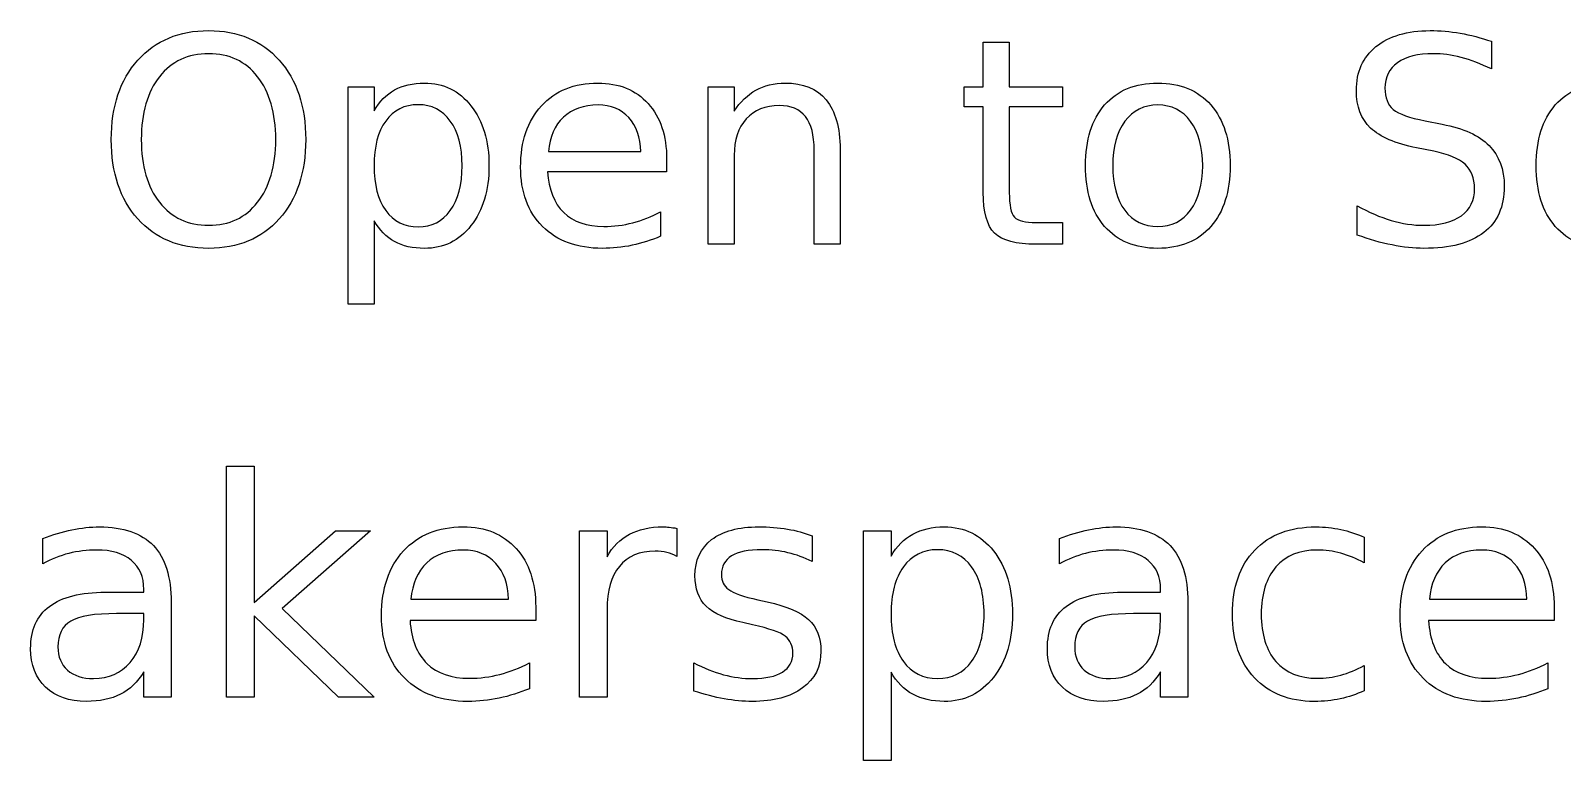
# Model space of a CAD drawing. Extents: x 5 to 967, y 5 to 440.
# Drawn here: x 802.34 to 810.39, y 272.26 to 276.1 of the extents above; entities that cross this region are included whole.
import ezdxf

# ---------------------------------------------------------------- set-up
doc = ezdxf.new("R2010")
doc.units = 0
doc.layers.get('0').update_dxf_attribs({"linetype": 'CONTINUOUS'})

msp = doc.modelspace()

# ---------------------------------------------------------------- linework, layer by layer
at = {"color": 3}
for p, q in [((803.274514, 276.097496), (803.274514, 276.097496)), ((807.343964, 275.801912), (807.343964, 276.036901)), ((807.343964, 276.036901), (807.480668, 276.036901)), ((807.480668, 276.036901), (807.480668, 275.801912)), ((810.014552, 276.041352), (810.01456, 276.041335)), ((810.01456, 276.041335), (810.01456, 275.89576)), ((803.274514, 275.976307), (803.274514, 275.976307)), ((804.006822, 274.659482), (804.006822, 275.801912)), ((804.006822, 275.801912), (804.14353, 275.801912)), ((804.14353, 275.801912), (804.14353, 275.676289)), ((805.898552, 274.974281), (805.898552, 275.801915)), ((805.898552, 275.801915), (806.03526, 275.801915)), ((806.03526, 275.801915), (806.03526, 275.673336)), ((807.244204, 275.696241), (807.244204, 275.801912)), ((807.244204, 275.801912), (807.343964, 275.801912)), ((807.480668, 275.801912), (807.760734, 275.801912)), ((807.760734, 275.801912), (807.760734, 275.696241)), ((808.26101, 275.821864), (808.26101, 275.821864)), ((807.343964, 275.696241), (807.244204, 275.696241)), ((807.343964, 275.246955), (807.343964, 275.696241)), ((807.760734, 275.696241), (807.480668, 275.696241)), ((807.480668, 275.696241), (807.480668, 275.246954)), ((808.261009, 275.706589), (808.26101, 275.706587)), ((809.66503, 275.623816), (809.75518, 275.605346)), ((805.059841, 275.461251), (805.544597, 275.461987)), ((806.455732, 274.974278), (806.455732, 275.469381)), ((806.591699, 275.473814), (806.591701, 275.473814)), ((806.591701, 275.473814), (806.591701, 274.974278)), ((809.711582, 275.463482), (809.620692, 275.481222)), ((804.606118, 275.387356), (804.606118, 275.387356)), ((805.680562, 275.422079), (805.680565, 275.422087)), ((805.680565, 275.422087), (805.680565, 275.355577)), ((806.03526, 275.442042), (806.03526, 274.974281)), ((805.680565, 275.355577), (805.055406, 275.355577)), ((805.648789, 275.144969), (805.648789, 275.01639)), ((809.308852, 275.023059), (809.308852, 275.176763)), ((804.14353, 275.098423), (804.14353, 274.659482)), ((804.14353, 275.098423), (804.14353, 275.098423)), ((807.621068, 275.088077), (807.760732, 275.088077)), ((807.760732, 275.088077), (807.760732, 274.974277)), ((806.03526, 274.974281), (805.898552, 274.974281)), ((806.591701, 274.974278), (806.455732, 274.974278)), ((807.760732, 274.974277), (807.621068, 274.974277)), ((804.14353, 274.659482), (804.006822, 274.659482)), ((803.368741, 273.808152), (803.513123, 273.808152)), ((803.368741, 272.593786), (803.368741, 273.808152)), ((803.513123, 273.808152), (803.513123, 273.090927)), ((803.513123, 273.090927), (803.941585, 273.46788)), ((804.124988, 273.46788), (803.661406, 273.058929)), ((803.941585, 273.46788), (804.124988, 273.46788)), ((805.223059, 272.593756), (805.223059, 273.46785)), ((805.223059, 273.46785), (805.36744, 273.46785)), ((805.36744, 273.46785), (805.36744, 273.332053)), ((805.734246, 273.481119), (805.735035, 273.333644)), ((806.444456, 273.442125), (806.444456, 273.306328)), ((806.444468, 273.442117), (806.444456, 273.442125)), ((806.715269, 272.261319), (806.715269, 273.46788)), ((806.715269, 273.46788), (806.859651, 273.46788)), ((806.859651, 273.46788), (806.859651, 273.335205)), ((802.403343, 273.295396), (802.403343, 273.428071)), ((807.744676, 273.295396), (807.744676, 273.428071)), ((809.344572, 273.434326), (809.344572, 273.434321)), ((809.344572, 273.434321), (809.344572, 273.300085)), ((802.732691, 273.14555), (802.934045, 273.14555)), ((802.934045, 273.14555), (802.934045, 273.1596)), ((808.074025, 273.14555), (808.275378, 273.14555)), ((808.275378, 273.14555), (808.275378, 273.1596)), ((803.07764, 273.092493), (803.077637, 273.092484)), ((803.077637, 273.092484), (803.077637, 272.593782)), ((803.661406, 273.058929), (804.144499, 272.593786)), ((804.337261, 273.108092), (804.849236, 273.108873)), ((804.992836, 273.066728), (804.992837, 273.066733)), ((804.992837, 273.066733), (804.992837, 272.996493)), ((805.36744, 273.054216), (805.36744, 272.593756)), ((806.160373, 273.104978), (806.209543, 273.094048)), ((808.418973, 273.092493), (808.41897, 273.092484)), ((808.41897, 273.092484), (808.41897, 272.593782)), ((809.687959, 273.108092), (810.199934, 273.108873)), ((810.343535, 273.066733), (810.343535, 272.996493)), ((810.343535, 273.066728), (810.343535, 273.066733)), ((802.934034, 273.033176), (802.791215, 273.033174)), ((802.934034, 273.001176), (802.934034, 273.033176)), ((803.957193, 272.593786), (803.513123, 273.020687)), ((803.513123, 273.020687), (803.513123, 272.593786)), ((804.992837, 272.996493), (804.332584, 272.996493)), ((806.131509, 272.973849), (806.081559, 272.985559)), ((807.348206, 273.030053), (807.348206, 273.030053)), ((808.275368, 273.033176), (808.132549, 273.033174)), ((808.275368, 273.001176), (808.275368, 273.033176)), ((810.343535, 272.996493), (809.683283, 272.996493)), ((802.934036, 272.593782), (802.934036, 272.726457)), ((804.959277, 272.774065), (804.959277, 272.638269)), ((805.823233, 272.625786), (805.823233, 272.774069)), ((806.859651, 272.7249), (806.859651, 272.261319)), ((806.859651, 272.724898), (806.859651, 272.7249)), ((808.275369, 272.593782), (808.275369, 272.726457)), ((809.344572, 272.760024), (809.344572, 272.627349)), ((810.309977, 272.774065), (810.309977, 272.638269)), ((803.077637, 272.593782), (802.934036, 272.593782)), ((803.513123, 272.593786), (803.368741, 272.593786)), ((804.144499, 272.593786), (803.957193, 272.593786)), ((805.36744, 272.593756), (805.223059, 272.593756)), ((808.41897, 272.593782), (808.275369, 272.593782)), ((806.859651, 272.261319), (806.715269, 272.261319))]:
    msp.add_line(p, q, dxfattribs=at)
for points in [[(802.902078, 275.941575), (802.995187, 276.045522), (803.119332, 276.097496), (803.274514, 276.097496)], [(803.274514, 276.097496), (803.429203, 276.097496), (803.552855, 276.045522), (803.645471, 275.941575)], [(809.407128, 276.013272), (809.476097, 276.069432), (809.57093, 276.097512), (809.691627, 276.097512)], [(809.691627, 276.097512), (809.743354, 276.097512), (809.796066, 276.092832), (809.849764, 276.083472)], [(809.304412, 275.782717), (809.304412, 275.88026), (809.338651, 275.957111), (809.407128, 276.013272)], [(809.849764, 276.083472), (809.903464, 276.074112), (809.958393, 276.060072), (810.014552, 276.041352)], [(802.763154, 275.524803), (802.763154, 275.699197), (802.809462, 275.838121), (802.902078, 275.941575)], [(803.274514, 275.976307), (803.166134, 275.976307), (803.079922, 275.93591), (803.015878, 275.855117)], [(803.531671, 275.855117), (803.468611, 275.93591), (803.382892, 275.976307), (803.274514, 275.976307)], [(803.645471, 275.941575), (803.738087, 275.838121), (803.784395, 275.699197), (803.784395, 275.524803)], [(809.708631, 275.9763), (809.627346, 275.9763), (809.564534, 275.960537), (809.520196, 275.92901)], [(809.854206, 275.95635), (809.803959, 275.96965), (809.755434, 275.9763), (809.708631, 275.9763)], [(810.01456, 275.89576), (809.957907, 275.922853), (809.904455, 275.94305), (809.854206, 275.95635)], [(803.015878, 275.855117), (802.952325, 275.774324), (802.920548, 275.66422), (802.920548, 275.524803)], [(803.627001, 275.524803), (803.627001, 275.66422), (803.595225, 275.774324), (803.531671, 275.855117)], [(809.520196, 275.92901), (809.476349, 275.897483), (809.454426, 275.852653), (809.454426, 275.79452)], [(804.14353, 275.676289), (804.172104, 275.725556), (804.208066, 275.762011), (804.251418, 275.785655)], [(804.251418, 275.785655), (804.295265, 275.809795), (804.347485, 275.821865), (804.408077, 275.821865)], [(804.408077, 275.821865), (804.508576, 275.821865), (804.590108, 275.781961), (804.652672, 275.702154)], [(805.022891, 275.702145), (805.096294, 275.781952), (805.195068, 275.821856), (805.319213, 275.821856)], [(805.319213, 275.821856), (805.43055, 275.821856), (805.518486, 275.785893), (805.583022, 275.713968)], [(806.03526, 275.673336), (806.067773, 275.723096), (806.105953, 275.76029), (806.149798, 275.784919)], [(806.149798, 275.784919), (806.194138, 275.809552), (806.245126, 275.821869), (806.302763, 275.821869)], [(806.302763, 275.821869), (806.397842, 275.821869), (806.469768, 275.792309), (806.518539, 275.733189)], [(807.981683, 275.706587), (808.049175, 275.783438), (808.142284, 275.821864), (808.26101, 275.821864)], [(808.26101, 275.821864), (808.379243, 275.821864), (808.472106, 275.783438), (808.539597, 275.706587)], [(809.379052, 275.585415), (809.329292, 275.632708), (809.304412, 275.698476), (809.304412, 275.782717)], [(809.454426, 275.79452), (809.454426, 275.745747), (809.468959, 275.708799), (809.498026, 275.683676)], [(810.349307, 275.706587), (810.416799, 275.783438), (810.509908, 275.821864), (810.628634, 275.821864)], [(804.374827, 275.708065), (804.302902, 275.708065), (804.246248, 275.679492), (804.204866, 275.622345)], [(804.544048, 275.622345), (804.503162, 275.679492), (804.446755, 275.708065), (804.374827, 275.708065)], [(804.652672, 275.702154), (804.715732, 275.622346), (804.747262, 275.517414), (804.747262, 275.387357)], [(804.913525, 275.379959), (804.913525, 275.515434), (804.94998, 275.62283), (805.022891, 275.702145)], [(805.320694, 275.706586), (805.244827, 275.706586), (805.183986, 275.685156), (805.138171, 275.642296)], [(805.481787, 275.640076), (805.441394, 275.684416), (805.387696, 275.706586), (805.320694, 275.706586)], [(805.583022, 275.713968), (805.648049, 275.642535), (805.680562, 275.545239), (805.680562, 275.422079)], [(806.272466, 275.703633), (806.199063, 275.703633), (806.141177, 275.680233), (806.09881, 275.633433)], [(806.409912, 275.645253), (806.379365, 275.684173), (806.33355, 275.703633), (806.272466, 275.703633)], [(806.518539, 275.733189), (806.567312, 275.674562), (806.591699, 275.588104), (806.591699, 275.473814)], [(807.881185, 275.387356), (807.881185, 275.523325), (807.914684, 275.629735), (807.981683, 275.706587)], [(808.26101, 275.706587), (808.188099, 275.706587), (808.13046, 275.678014), (808.088093, 275.620867)], [(808.433186, 275.620129), (808.390819, 275.677769), (808.333427, 275.706589), (808.261009, 275.706589)], [(808.539597, 275.706587), (808.607089, 275.629735), (808.640835, 275.523325), (808.640835, 275.387356)], [(810.248809, 275.387356), (810.248809, 275.523325), (810.282308, 275.629735), (810.349307, 275.706587)], [(804.204866, 275.622345), (804.16398, 275.565692), (804.143536, 275.487362), (804.143536, 275.387356)], [(804.606118, 275.387356), (804.606118, 275.487362), (804.585428, 275.565692), (804.544048, 275.622345)], [(805.138171, 275.642296), (805.092851, 275.599436), (805.066741, 275.539088), (805.059841, 275.461251)], [(805.544597, 275.461987), (805.543597, 275.536376), (805.52266, 275.595739), (805.481787, 275.640076)], [(806.09881, 275.633433), (806.056443, 275.586633), (806.03526, 275.522836), (806.03526, 275.442042)], [(806.455732, 275.469381), (806.455732, 275.54771), (806.440459, 275.606334), (806.409912, 275.645253)], [(808.088093, 275.620867), (808.045726, 275.564214), (808.024543, 275.486377), (808.024543, 275.387356)], [(808.496736, 275.387357), (808.496736, 275.485392), (808.475553, 275.562983), (808.433186, 275.620129)], [(809.498026, 275.683676), (809.527586, 275.659043), (809.583254, 275.639089), (809.66503, 275.623816)], [(809.620692, 275.481222), (809.509355, 275.503389), (809.428809, 275.53812), (809.379052, 275.585415)], [(809.75518, 275.605346), (809.866517, 275.584166), (809.948541, 275.546725), (810.001254, 275.493024)], [(802.902078, 275.10803), (802.809462, 275.211484), (802.763154, 275.350408), (802.763154, 275.524803)], [(802.920548, 275.524803), (802.920548, 275.385878), (802.952325, 275.27602), (803.015878, 275.195227)], [(803.531671, 275.195227), (803.595225, 275.27602), (803.627001, 275.385878), (803.627001, 275.524803)], [(803.784395, 275.524803), (803.784395, 275.350901), (803.738087, 275.211977), (803.645471, 275.10803)], [(809.874892, 275.394762), (809.841885, 275.425302), (809.787449, 275.448209), (809.711582, 275.463482)], [(810.001254, 275.493024), (810.054461, 275.439817), (810.081064, 275.368385), (810.081064, 275.278726)], [(804.143536, 275.387356), (804.143536, 275.287351), (804.16398, 275.208775), (804.204866, 275.151628)], [(804.544048, 275.151628), (804.585428, 275.208775), (804.606118, 275.287351), (804.606118, 275.387356)], [(804.747262, 275.387357), (804.747262, 275.2573), (804.715732, 275.152368), (804.652672, 275.072561)], [(805.028802, 275.068118), (804.951951, 275.14497), (804.913525, 275.248917), (804.913525, 275.379959)], [(807.981683, 275.068126), (807.914684, 275.14547), (807.881185, 275.25188), (807.881185, 275.387356)], [(808.024543, 275.387356), (808.024543, 275.288335), (808.04548, 275.210252), (808.087353, 275.153106)], [(808.433186, 275.153846), (808.475553, 275.210993), (808.496736, 275.28883), (808.496736, 275.387357)], [(808.640835, 275.387356), (808.640835, 275.25188), (808.607089, 275.14547), (808.539597, 275.068126)], [(809.925142, 275.267661), (809.925142, 275.321854), (809.908392, 275.364221), (809.874892, 275.394762)], [(810.349307, 275.068126), (810.282308, 275.14547), (810.248809, 275.25188), (810.248809, 275.387356)], [(805.055406, 275.355577), (805.061339, 275.261976), (805.089419, 275.190543), (805.139646, 275.141279)], [(807.403814, 275.032657), (807.363914, 275.07207), (807.343964, 275.143503), (807.343964, 275.246955)], [(807.480668, 275.246954), (807.480668, 275.179463), (807.489781, 275.13611), (807.508008, 275.116897)], [(809.855682, 275.124303), (809.901989, 275.157803), (809.925142, 275.205589), (809.925142, 275.267661)], [(810.081064, 275.278726), (810.081064, 275.171823), (810.045101, 275.090784), (809.973176, 275.035609)], [(803.015878, 275.195227), (803.079918, 275.114434), (803.16613, 275.074038), (803.274514, 275.074038)], [(803.274514, 275.074038), (803.382895, 275.074038), (803.468614, 275.114434), (803.531671, 275.195227)], [(804.204866, 275.151628), (804.246246, 275.094975), (804.3029, 275.066648), (804.374827, 275.066648)], [(804.374827, 275.066648), (804.446753, 275.066648), (804.50316, 275.094975), (804.544048, 275.151628)], [(805.139646, 275.141279), (805.190386, 275.092506), (805.260833, 275.068119), (805.350988, 275.068119)], [(805.502475, 275.087329), (805.551742, 275.100136), (805.600513, 275.119349), (805.648789, 275.144969)], [(808.087353, 275.153106), (808.12972, 275.096453), (808.187605, 275.068126), (808.261009, 275.068126)], [(808.261009, 275.068126), (808.333427, 275.068126), (808.390819, 275.096699), (808.433186, 275.153846)], [(809.308852, 275.176763), (809.369445, 275.14277), (809.428808, 275.117153), (809.486941, 275.099913)], [(803.274514, 274.952848), (803.119332, 274.952848), (802.995187, 275.004575), (802.902078, 275.10803)], [(803.645471, 275.10803), (803.552855, 275.004575), (803.429203, 274.952848), (803.274514, 274.952848)], [(804.251418, 274.988319), (804.208065, 275.012459), (804.172102, 275.04916), (804.14353, 275.098423)], [(804.652672, 275.072561), (804.590106, 274.992753), (804.508574, 274.952849), (804.408077, 274.952849)], [(805.34286, 274.95284), (805.210833, 274.95284), (805.106147, 274.991266), (805.028802, 275.068118)], [(805.350988, 275.068119), (805.403208, 275.068119), (805.453704, 275.074522), (805.502475, 275.087329)], [(807.508008, 275.116897), (807.526728, 275.097684), (807.564415, 275.088077), (807.621068, 275.088077)], [(808.26101, 274.952848), (808.142284, 274.952848), (808.049175, 274.991274), (807.981683, 275.068126)], [(808.539597, 275.068126), (808.472106, 274.991274), (808.379243, 274.952848), (808.26101, 274.952848)], [(809.486941, 275.099913), (809.545074, 275.082673), (809.602221, 275.074053), (809.65838, 275.074053)], [(809.65838, 275.074053), (809.743607, 275.074053), (809.809374, 275.090803), (809.855682, 275.124303)], [(810.628634, 274.952848), (810.509908, 274.952848), (810.416799, 274.991274), (810.349307, 275.068126)], [(804.408077, 274.952849), (804.347484, 274.952849), (804.295264, 274.964672), (804.251418, 274.988319)], [(805.49878, 274.9691), (805.447547, 274.95826), (805.395573, 274.95284), (805.34286, 274.95284)], [(805.648789, 275.01639), (805.600016, 274.995697), (805.550013, 274.979933), (805.49878, 274.9691)], [(807.621068, 274.974277), (807.516136, 274.974277), (807.443718, 274.993737), (807.403814, 275.032657)], [(809.491375, 274.970589), (809.432748, 274.982416), (809.371907, 274.999906), (809.308852, 275.023059)], [(809.65838, 274.952849), (809.60616, 274.952849), (809.550492, 274.958762), (809.491375, 274.970589)], [(809.973176, 275.035609), (809.901743, 274.980436), (809.796811, 274.952849), (809.65838, 274.952849)], [(802.403343, 273.428071), (802.45589, 273.448364), (802.506878, 273.463454), (802.556309, 273.473341)], [(802.556309, 273.473341), (802.605736, 273.483748), (802.653863, 273.488951), (802.70069, 273.488951)], [(802.70069, 273.488951), (802.827121, 273.488951), (802.921555, 273.456174), (802.98399, 273.390621)], [(804.298244, 273.362515), (804.375768, 273.446802), (804.480087, 273.488946), (804.611201, 273.488946)], [(804.611201, 273.488946), (804.728787, 273.488946), (804.821659, 273.450965), (804.889818, 273.375002)], [(805.36744, 273.332053), (805.39762, 273.385126), (805.436902, 273.424408), (805.485287, 273.449899)], [(805.485287, 273.449899), (805.533673, 273.475912), (805.592466, 273.488919), (805.661666, 273.488919)], [(805.661666, 273.488919), (805.671552, 273.488919), (805.682479, 273.488152), (805.694446, 273.486619)], [(805.694446, 273.486619), (805.706412, 273.485552), (805.719679, 273.483719), (805.734246, 273.481119)], [(805.91689, 273.421827), (805.975163, 273.466574), (806.05789, 273.488947), (806.16507, 273.488947)], [(806.16507, 273.488947), (806.218143, 273.488947), (806.268091, 273.485044), (806.314914, 273.477237)], [(806.314914, 273.477237), (806.36174, 273.46943), (806.404925, 273.457724), (806.444468, 273.442117)], [(806.859651, 273.335205), (806.889831, 273.387232), (806.927812, 273.425733), (806.973595, 273.45071)], [(806.973595, 273.45071), (807.019901, 273.476203), (807.075052, 273.48895), (807.139048, 273.48895)], [(807.139048, 273.48895), (807.245188, 273.48895), (807.331296, 273.446806), (807.397374, 273.362519)], [(807.744676, 273.428071), (807.797222, 273.448364), (807.848211, 273.463454), (807.897642, 273.473341)], [(807.897642, 273.473341), (807.947068, 273.483748), (807.995196, 273.488951), (808.042024, 273.488951)], [(808.042024, 273.488951), (808.168455, 273.488951), (808.262888, 273.456174), (808.325323, 273.390621)], [(808.770168, 273.366427), (808.848732, 273.448113), (808.956172, 273.488956), (809.09249, 273.488956)], [(809.09249, 273.488956), (809.136716, 273.488956), (809.179901, 273.484273), (809.222043, 273.474906)], [(809.222043, 273.474906), (809.264183, 273.466059), (809.305026, 273.452533), (809.344572, 273.434326)], [(809.648944, 273.362515), (809.726467, 273.446802), (809.830786, 273.488946), (809.9619, 273.488946)], [(809.9619, 273.488946), (810.079486, 273.488946), (810.172359, 273.450965), (810.240517, 273.375002)], [(802.685862, 273.367196), (802.635915, 273.367196), (802.587268, 273.361213), (802.53992, 273.349246)], [(802.868485, 273.312566), (802.825298, 273.348986), (802.764424, 273.367196), (802.685862, 273.367196)], [(802.98399, 273.390621), (803.046423, 273.325061), (803.07764, 273.225685), (803.07764, 273.092493)], [(804.182739, 273.022243), (804.182739, 273.165324), (804.221241, 273.278748), (804.298244, 273.362515)], [(804.61276, 273.367199), (804.532635, 273.367199), (804.468378, 273.344566), (804.419991, 273.299299)], [(804.782896, 273.296959), (804.740229, 273.343786), (804.683517, 273.367199), (804.61276, 273.367199)], [(804.889818, 273.375002), (804.958496, 273.299559), (804.992836, 273.196801), (804.992836, 273.066728)], [(805.619525, 273.360934), (805.538359, 273.360934), (805.475924, 273.334397), (805.43222, 273.281324)], [(805.681965, 273.353934), (805.663231, 273.358601), (805.642418, 273.360934), (805.619525, 273.360934)], [(805.82948, 273.231399), (805.82948, 273.313606), (805.858616, 273.377082), (805.91689, 273.421827)], [(806.182228, 273.368768), (806.110947, 273.368768), (806.057357, 273.357841), (806.021457, 273.335988)], [(806.318024, 273.353158), (806.274317, 273.363565), (806.229052, 273.368768), (806.182228, 273.368768)], [(807.103925, 273.368763), (807.027961, 273.368763), (806.968127, 273.338586), (806.924423, 273.278233)], [(807.282646, 273.278233), (807.239459, 273.338586), (807.179885, 273.368763), (807.103925, 273.368763)], [(807.397374, 273.362519), (807.463974, 273.278232), (807.497274, 273.167409), (807.497274, 273.030052)], [(808.027195, 273.367196), (807.977248, 273.367196), (807.928601, 273.361213), (807.881253, 273.349246)], [(808.209818, 273.312566), (808.166631, 273.348986), (808.105757, 273.367196), (808.027195, 273.367196)], [(808.325323, 273.390621), (808.387756, 273.325061), (808.418973, 273.225685), (808.418973, 273.092493)], [(808.653102, 273.030058), (808.653102, 273.172618), (808.692124, 273.284741), (808.770168, 273.366427)], [(809.098733, 273.367205), (809.0056, 273.367205), (808.933279, 273.337548), (808.881771, 273.278235)], [(809.222043, 273.350035), (809.181463, 273.361482), (809.140359, 273.367205), (809.098733, 273.367205)], [(809.533438, 273.022243), (809.533438, 273.165324), (809.57194, 273.278748), (809.648944, 273.362515)], [(809.963458, 273.367199), (809.883332, 273.367199), (809.819076, 273.344566), (809.770689, 273.299299)], [(810.133594, 273.296959), (810.090927, 273.343786), (810.034215, 273.367199), (809.963458, 273.367199)], [(810.240517, 273.375002), (810.309195, 273.299559), (810.343535, 273.196801), (810.343535, 273.066728)], [(802.53992, 273.349246), (802.492573, 273.337279), (802.447048, 273.319329), (802.403343, 273.295396)], [(802.934045, 273.1596), (802.934045, 273.22568), (802.912192, 273.276669), (802.868485, 273.312566)], [(804.419991, 273.299299), (804.372124, 273.254032), (804.344548, 273.190297), (804.337261, 273.108092)], [(804.849236, 273.108873), (804.848169, 273.187438), (804.826056, 273.250133), (804.782896, 273.296959)], [(805.43222, 273.281324), (805.389033, 273.228777), (805.36744, 273.153075), (805.36744, 273.054216)], [(805.735035, 273.333644), (805.718908, 273.343011), (805.701218, 273.349774), (805.681965, 273.353934)], [(806.021457, 273.335988), (805.986077, 273.314135), (805.968387, 273.281358), (805.968387, 273.237658)], [(806.444456, 273.306328), (806.403876, 273.327141), (806.361732, 273.342751), (806.318024, 273.353158)], [(806.924423, 273.278233), (806.881236, 273.2184), (806.859643, 273.135673), (806.859643, 273.030053)], [(807.348206, 273.030053), (807.348206, 273.135672), (807.326352, 273.218399), (807.282646, 273.278233)], [(807.881253, 273.349246), (807.833906, 273.337279), (807.78838, 273.319329), (807.744676, 273.295396)], [(808.275378, 273.1596), (808.275378, 273.22568), (808.253524, 273.276669), (808.209818, 273.312566)], [(808.881771, 273.278235), (808.830264, 273.219442), (808.804511, 273.136715), (808.804511, 273.030055)], [(809.344572, 273.300085), (809.303992, 273.322458), (809.263149, 273.339108), (809.222043, 273.350035)], [(809.770689, 273.299299), (809.722822, 273.254032), (809.695245, 273.190297), (809.687959, 273.108092)], [(810.199934, 273.108873), (810.198867, 273.187438), (810.176754, 273.250133), (810.133594, 273.296959)], [(805.88879, 273.071409), (805.84925, 273.110429), (805.82948, 273.163759), (805.82948, 273.231399)], [(805.968387, 273.237658), (805.968387, 273.204358), (805.981133, 273.178081), (806.006627, 273.158828)], [(802.437685, 273.07063), (802.503765, 273.120577), (802.6021, 273.14555), (802.732691, 273.14555)], [(806.006627, 273.158828), (806.03212, 273.140095), (806.083369, 273.122145), (806.160373, 273.104978)], [(807.779018, 273.07063), (807.845098, 273.120577), (807.943433, 273.14555), (808.074025, 273.14555)], [(802.339345, 272.848205), (802.339345, 272.94654), (802.372125, 273.020682), (802.437685, 273.07063)], [(806.081559, 272.985559), (805.992588, 273.004292), (805.928332, 273.032909), (805.88879, 273.071409)], [(806.209543, 273.094048), (806.31152, 273.072195), (806.383841, 273.041238), (806.426505, 273.001178)], [(807.680678, 272.848205), (807.680678, 272.94654), (807.713458, 273.020682), (807.779018, 273.07063)], [(802.550059, 272.993374), (802.505312, 272.966841), (802.482939, 272.921575), (802.482939, 272.857577)], [(802.791215, 273.033174), (802.67519, 273.033174), (802.594804, 273.019907), (802.550059, 272.993374)], [(802.861454, 272.775629), (802.909841, 272.832342), (802.934034, 272.907525), (802.934034, 273.001176)], [(804.304488, 272.692897), (804.223322, 272.774063), (804.182739, 272.883845), (804.182739, 273.022243)], [(804.332584, 272.996493), (804.338851, 272.897637), (804.368507, 272.822194), (804.421554, 272.770165)], [(806.303986, 272.913759), (806.277972, 272.934572), (806.22048, 272.954602), (806.131509, 272.973849)], [(806.426505, 273.001178), (806.469691, 272.961638), (806.491285, 272.906227), (806.491285, 272.834945)], [(806.859643, 273.030053), (806.859643, 272.924433), (806.881236, 272.841446), (806.924423, 272.781092)], [(807.282646, 272.781092), (807.326352, 272.841445), (807.348206, 272.924432), (807.348206, 273.030053)], [(807.497274, 273.030052), (807.497274, 272.892694), (807.463974, 272.781871), (807.397374, 272.697584)], [(807.891393, 272.993374), (807.846646, 272.966841), (807.824273, 272.921575), (807.824273, 272.857577)], [(808.132549, 273.033174), (808.016523, 273.033174), (807.936138, 273.019907), (807.891393, 272.993374)], [(808.202788, 272.775629), (808.251174, 272.832342), (808.275368, 272.907525), (808.275368, 273.001176)], [(808.769387, 272.695249), (808.691863, 272.777976), (808.653102, 272.889579), (808.653102, 273.030058)], [(808.804511, 273.030055), (808.804511, 272.923394), (808.830264, 272.840407), (808.881771, 272.781094)], [(809.655187, 272.692897), (809.574021, 272.774063), (809.533438, 272.883845), (809.533438, 273.022243)], [(809.683283, 272.996493), (809.689549, 272.897637), (809.719206, 272.822194), (809.772253, 272.770165)], [(806.343786, 272.824009), (806.343786, 272.863029), (806.330519, 272.892946), (806.303986, 272.913759)], [(802.418165, 272.646071), (802.365618, 272.696538), (802.339345, 272.763916), (802.339345, 272.848205)], [(802.482939, 272.857577), (802.482939, 272.80659), (802.499589, 272.766008), (802.532889, 272.735829)], [(806.289156, 272.725679), (806.325576, 272.749092), (806.343786, 272.781869), (806.343786, 272.824009)], [(806.491285, 272.834945), (806.491285, 272.753779), (806.459028, 272.689523), (806.394515, 272.642176)], [(807.759498, 272.646071), (807.706951, 272.696538), (807.680678, 272.763916), (807.680678, 272.848205)], [(807.824273, 272.857577), (807.824273, 272.80659), (807.840923, 272.766008), (807.874223, 272.735829)], [(802.532889, 272.735829), (802.566709, 272.706169), (802.612495, 272.691339), (802.670246, 272.691339)], [(802.670246, 272.691339), (802.749851, 272.691339), (802.813587, 272.719436), (802.861454, 272.775629)], [(802.934036, 272.726457), (802.901256, 272.673384), (802.860413, 272.634102), (802.811507, 272.608611)], [(804.421554, 272.770165), (804.475147, 272.718658), (804.549549, 272.692905), (804.64476, 272.692905)], [(804.64476, 272.692905), (804.699913, 272.692905), (804.753243, 272.699668), (804.80475, 272.713195)], [(804.80475, 272.713195), (804.856777, 272.726722), (804.908286, 272.747012), (804.959277, 272.774065)], [(805.823233, 272.774069), (805.876306, 272.746496), (805.928596, 272.725682), (805.980102, 272.711629)], [(806.133068, 272.691339), (806.200706, 272.691339), (806.252735, 272.702786), (806.289156, 272.725679)], [(806.973595, 272.608613), (806.927808, 272.634106), (806.889827, 272.672868), (806.859651, 272.724898)], [(806.924423, 272.781092), (806.968129, 272.721259), (807.027963, 272.691342), (807.103925, 272.691342)], [(807.103925, 272.691342), (807.179887, 272.691342), (807.239461, 272.721259), (807.282646, 272.781092)], [(807.874223, 272.735829), (807.908043, 272.706169), (807.953829, 272.691339), (808.011581, 272.691339)], [(808.011581, 272.691339), (808.091185, 272.691339), (808.154921, 272.719436), (808.202788, 272.775629)], [(808.275369, 272.726457), (808.242589, 272.673384), (808.201746, 272.634102), (808.15284, 272.608611)], [(808.881771, 272.781094), (808.933277, 272.722301), (809.005598, 272.692904), (809.098733, 272.692904)], [(809.222043, 272.709294), (809.263143, 272.720741), (809.303986, 272.737651), (809.344572, 272.760024)], [(809.772253, 272.770165), (809.825839, 272.718658), (809.900241, 272.692905), (809.995459, 272.692905)], [(809.995459, 272.692905), (810.050612, 272.692905), (810.103942, 272.699668), (810.155449, 272.713195)], [(810.155449, 272.713195), (810.207475, 272.726722), (810.258985, 272.747012), (810.309977, 272.774065)], [(802.632006, 272.571151), (802.542515, 272.571151), (802.471235, 272.596124), (802.418165, 272.646071)], [(804.636175, 272.571149), (804.496736, 272.571149), (804.386174, 272.611732), (804.304488, 272.692897)], [(804.959277, 272.638269), (804.90777, 272.616416), (804.854961, 272.599766), (804.800848, 272.588319)], [(805.980102, 272.711629), (806.031608, 272.698102), (806.082597, 272.691339), (806.133068, 272.691339)], [(806.394515, 272.642176), (806.330521, 272.594829), (806.242332, 272.571156), (806.129946, 272.571156)], [(807.397374, 272.697584), (807.331294, 272.613297), (807.245185, 272.571153), (807.139048, 272.571153)], [(807.973339, 272.571151), (807.883848, 272.571151), (807.812568, 272.596124), (807.759498, 272.646071)], [(809.083124, 272.571159), (808.95149, 272.571159), (808.846911, 272.612522), (808.769387, 272.695249)], [(809.098733, 272.692904), (809.140359, 272.692904), (809.181463, 272.698367), (809.222043, 272.709294)], [(809.986874, 272.571149), (809.847435, 272.571149), (809.736873, 272.611732), (809.655187, 272.692897)], [(810.309977, 272.638269), (810.25847, 272.616416), (810.20566, 272.599766), (810.151547, 272.588319)], [(802.811507, 272.608611), (802.7626, 272.583638), (802.702767, 272.571151), (802.632006, 272.571151)], [(804.800848, 272.588319), (804.746735, 272.576872), (804.691844, 272.571149), (804.636175, 272.571149)], [(805.983223, 272.585206), (805.932756, 272.594053), (805.879426, 272.607579), (805.823233, 272.625786)], [(806.129946, 272.571156), (806.083119, 272.571156), (806.034211, 272.575839), (805.983223, 272.585206)], [(807.139048, 272.571153), (807.075054, 272.571153), (807.019903, 272.58364), (806.973595, 272.608613)], [(808.15284, 272.608611), (808.103933, 272.583638), (808.044099, 272.571151), (807.973339, 272.571151)], [(809.219701, 272.585209), (809.177034, 272.575842), (809.131508, 272.571159), (809.083124, 272.571159)], [(809.344572, 272.627349), (809.304512, 272.608616), (809.262888, 272.594569), (809.219701, 272.585209)], [(810.151547, 272.588319), (810.097433, 272.576872), (810.042542, 272.571149), (809.986874, 272.571149)]]:
    msp.add_open_spline(points, degree=3, dxfattribs=at)

doc.saveas('drawing.dxf')
